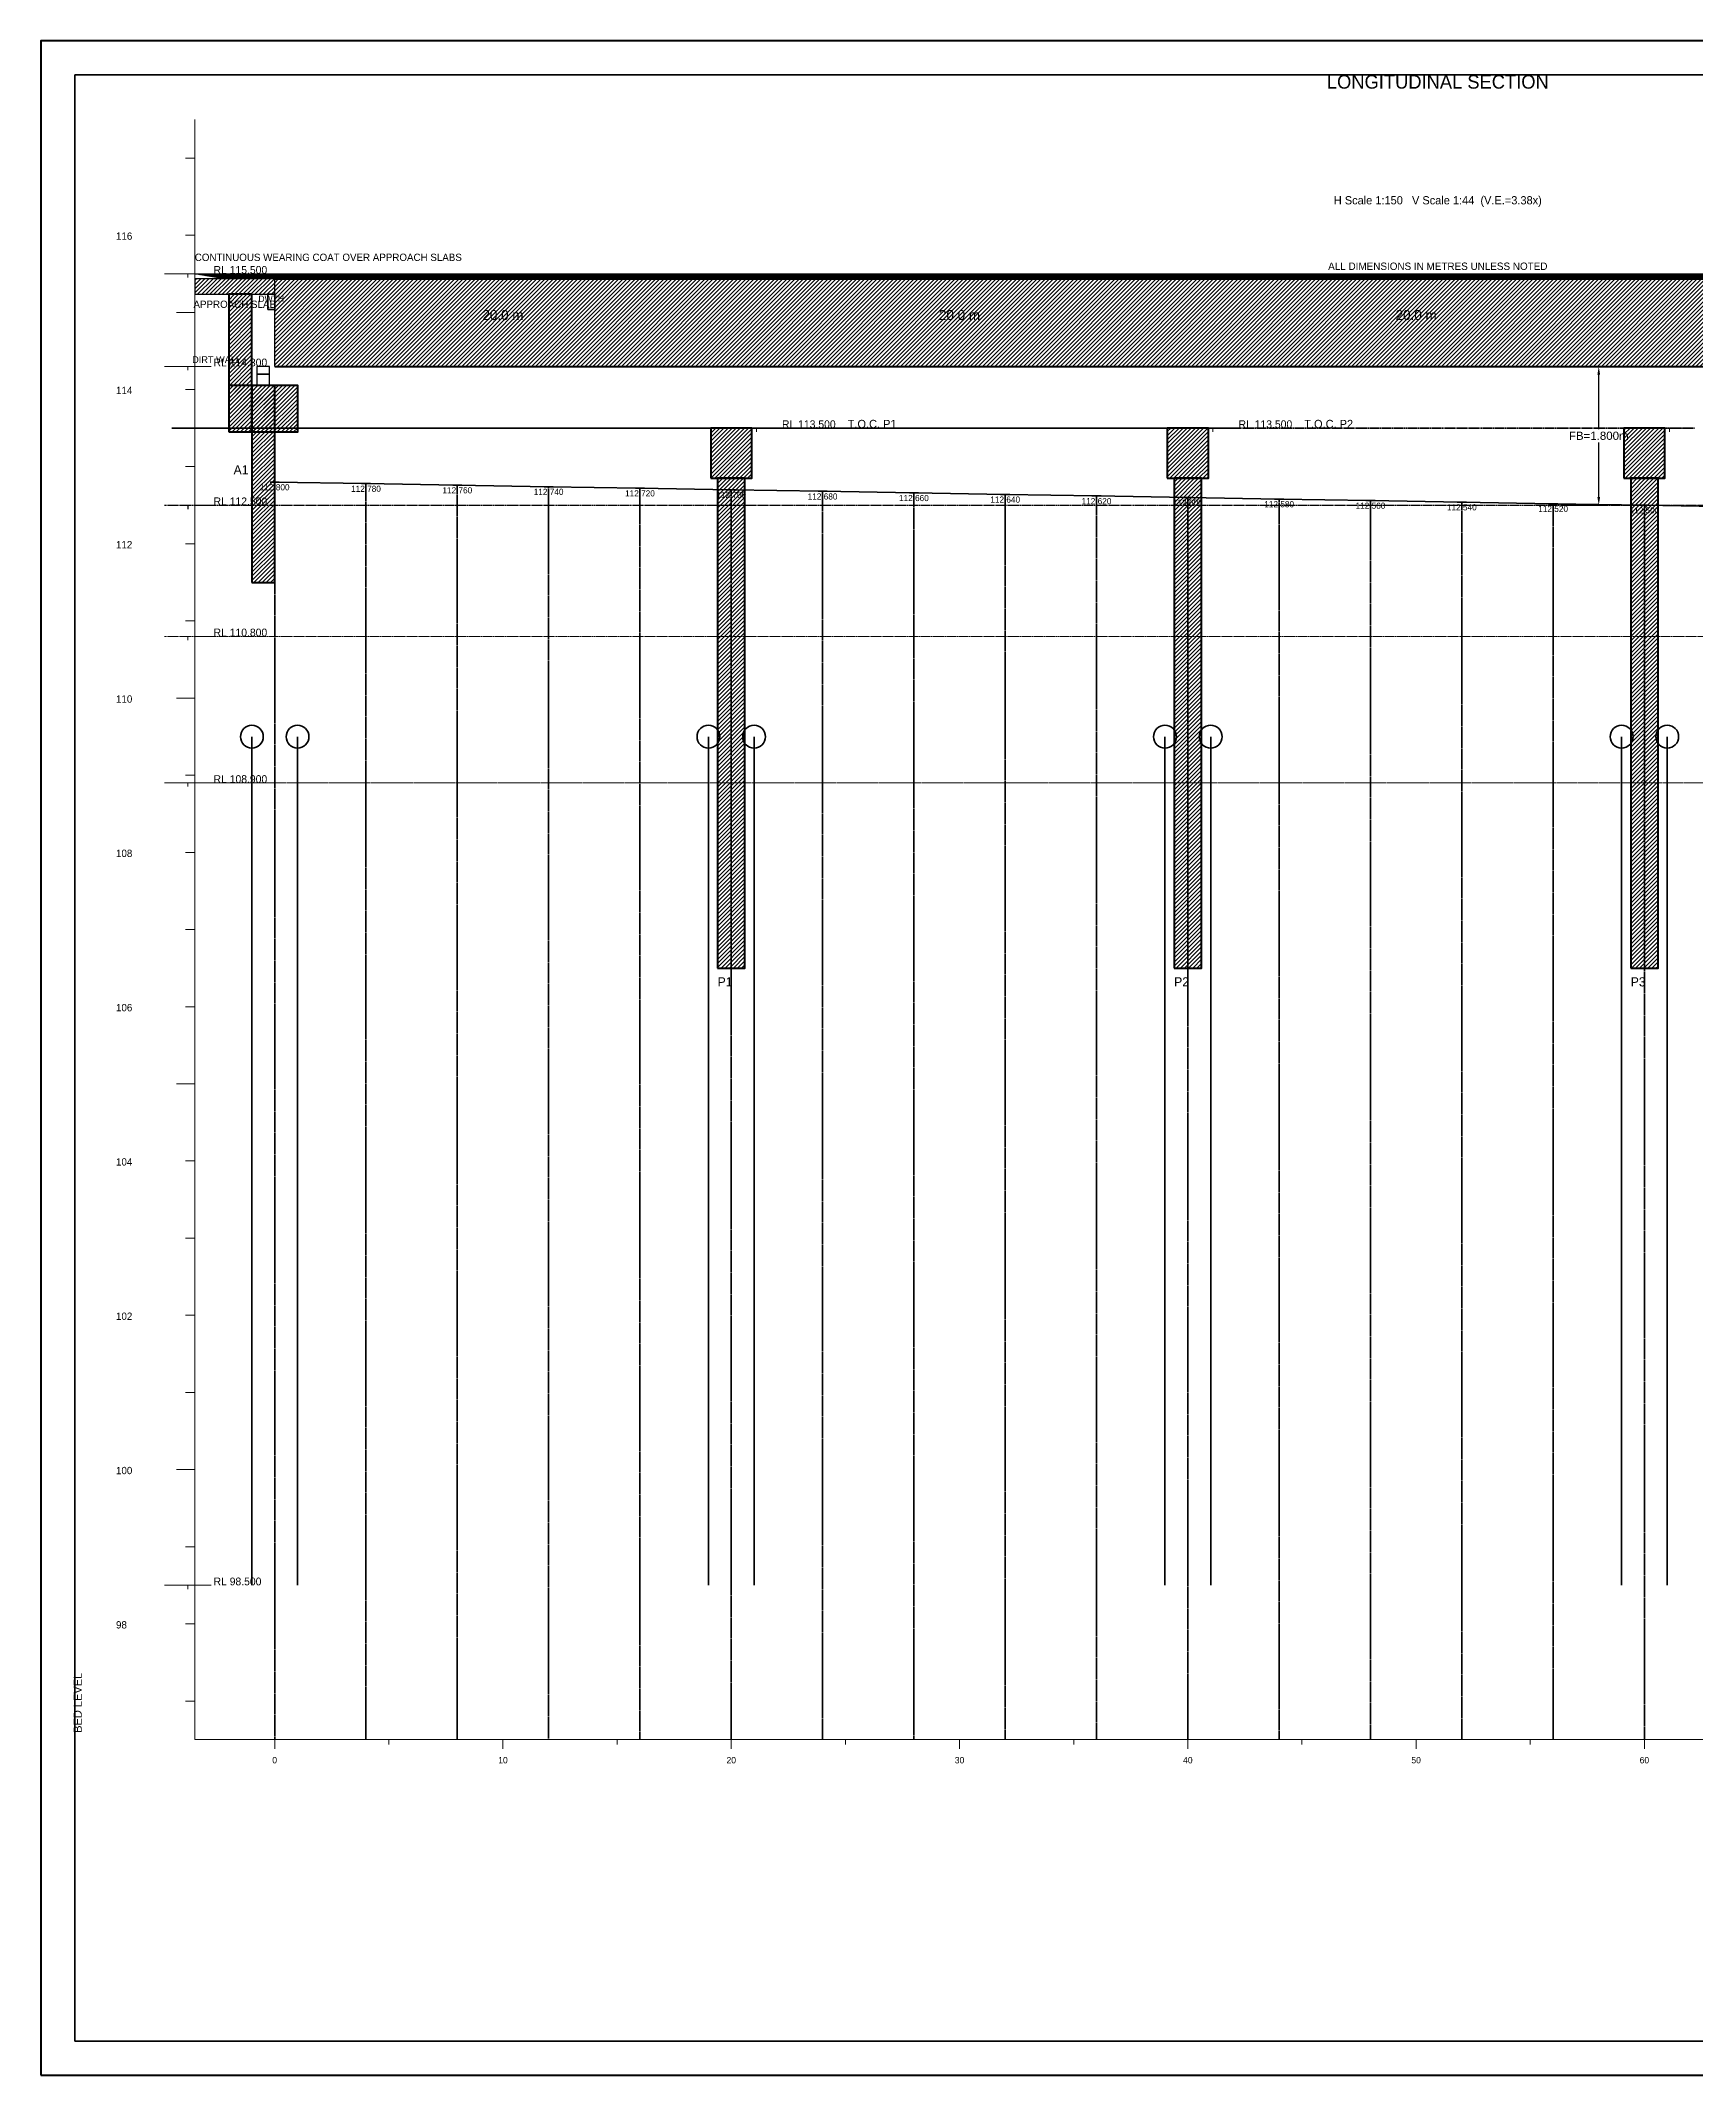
# Model space of a CAD drawing. Header units: metres. Extents: x 0 to 841, y 0 to 594.
# Drawn here: x 0 to 483, y 0 to 594 of the extents above; entities that cross this region are included whole.
import ezdxf
from ezdxf.enums import TextEntityAlignment as Align

# ---------------------------------------------------------------- set-up
doc = ezdxf.new("R2010")
doc.units = ezdxf.units.M
doc.linetypes.add('DASHED', pattern=[0.5, 0.375, -0.125])
doc.linetypes.add('DASHED2', pattern=[0.25, 0.1875, -0.0625])
for name, color, linetype, lineweight in [('ABUT-PROF', 4, 'Continuous', 50), ('BORDER-INNER', 7, 'Continuous', 35), ('BORDER-OUTER', 7, 'Continuous', 70), ('CIVIL-CHAINAGE', 7, 'Continuous', 18), ('CIVIL-GROUND', 3, 'Continuous', 35), ('CIVIL-HFL', 5, 'DASHED', 25), ('CIVIL-LWL', 4, 'DASHED', 18), ('CIVIL-ROAD', 7, 'Continuous', 25), ('CIVIL-SCOUR', 1, 'DASHED2', 18), ('DIM-LEVEL', 3, 'Continuous', 18), ('DIM-LINEAR', 3, 'Continuous', 18), ('FOUND-PILE', 4, 'Continuous', 35), ('STRUC-HATCHING', 8, 'Continuous', 18), ('STRUC-SECTION', 2, 'Continuous', 35), ('SUB-ABUT', 3, 'Continuous', 35), ('SUB-BEARING', 5, 'Continuous', 25), ('SUB-DIRT-WALL', 3, 'Continuous', 35), ('SUB-PIER', 2, 'Continuous', 35), ('SUPER-DECK', 2, 'Continuous', 50), ('SUPER-WEARING', 8, 'Continuous', 25), ('TEXT-GENERAL', 7, 'Continuous', 18), ('TEXT-HEADER', 7, 'Continuous', 25), ('TEXT-LEVEL', 5, 'Continuous', 18), ('TEXT-SPEC', 7, 'Continuous', 13)]:
    doc.layers.add(name, color=color, linetype=linetype, lineweight=lineweight)
doc.styles.add('BRIDGE_STD', font='Arial.ttf')
doc.dimstyles.new('pmb100', dxfattribs={"dimtxt": 2.5, "dimasz": 0.9375, "dimexe": 2.5, "dimexo": 2.5, "dimtad": 0, "dimtih": 1, "dimdec": 0, "dimtxsty": 'BRIDGE_STD', "dimcen": 2.5, "dimazin": 3, "dimtfac": 1, "dimtmove": 0, "dimatfit": 3})

msp = doc.modelspace()

# ---------------------------------------------------------------- hatches: boundary and pattern name
at = {"layer": 'STRUC-HATCHING'}
h = msp.add_hatch(dxfattribs=at)
h.set_pattern_fill('ANSI31', scale=0.266667)
h.paths.add_polyline_path([(45, 519.98), (68.33, 519.98), (68.33, 524.49), (45, 524.49)])
h = msp.add_hatch(dxfattribs=at)
h.set_pattern_fill('ANSI31', scale=0.2666667)
h.paths.add_polyline_path([(68.33, 498.92), (601.67, 498.92), (601.67, 524.49), (68.33, 524.49)])
h = msp.add_hatch(dxfattribs=at)
h.set_pattern_fill('ANSI31', scale=0.266667)
h.paths.add_polyline_path([(54.91, 479.78), (61.67, 479.78), (61.67, 519.98), (54.91, 519.98)])
h = msp.add_hatch(dxfattribs=at)
h.set_pattern_fill('ANSI31', scale=0.266667)
h.paths.add_polyline_path([(54.91, 479.78), (75.09, 479.78), (75.09, 493.29), (54.91, 493.29)])
h = msp.add_hatch(dxfattribs=at)
h.set_pattern_fill('ANSI31', scale=0.266667)
h.paths.add_polyline_path([(61.67, 435.86), (68.33, 435.86), (68.33, 493.29), (61.67, 493.29)])
h = msp.add_hatch(dxfattribs=at)
h.set_pattern_fill('ANSI31', scale=0.266667)
h.paths.add_polyline_path([(195.67, 466.26), (207.67, 466.26), (207.67, 480.9), (195.67, 480.9)])
h = msp.add_hatch(dxfattribs=at)
h.set_pattern_fill('ANSI31', scale=0.266667)
h.paths.add_polyline_path([(329, 466.26), (341, 466.26), (341, 480.9), (329, 480.9)])
h = msp.add_hatch(dxfattribs=at)
h.set_pattern_fill('ANSI31', scale=0.266667)
h.paths.add_polyline_path([(462.33, 466.26), (474.33, 466.26), (474.33, 480.9), (462.33, 480.9)])
h = msp.add_hatch(dxfattribs=at)
h.set_pattern_fill('ANSI31', scale=0.266667)
h.paths.add_polyline_path([(197.67, 323.24), (205.67, 323.24), (205.67, 466.26), (197.67, 466.26)])
h = msp.add_hatch(dxfattribs=at)
h.set_pattern_fill('ANSI31', scale=0.266667)
h.paths.add_polyline_path([(331, 323.24), (339, 323.24), (339, 466.26), (331, 466.26)])
h = msp.add_hatch(dxfattribs=at)
h.set_pattern_fill('ANSI31', scale=0.266667)
h.paths.add_polyline_path([(464.33, 323.24), (472.33, 323.24), (472.33, 466.26), (464.33, 466.26)])
at = {"layer": 'SUPER-WEARING'}
h = msp.add_hatch(dxfattribs=at)
h.set_pattern_fill('SOLID')
h.paths.add_polyline_path([(45, 525.95), (625, 525.95), (616.33, 524.49), (53.67, 524.49)])

# ---------------------------------------------------------------- linework, layer by layer
at = {"layer": 'ABUT-PROF', "lineweight": 35}
msp.add_lwpolyline([(66.33, 515.48), (68.33, 515.48), (68.33, 519.98), (66.33, 519.98), (66.33, 515.48)], dxfattribs=at)
at = {"layer": 'BORDER-INNER'}
msp.add_lwpolyline([(10, 10), (831, 10), (831, 584), (10, 584), (10, 10)], dxfattribs=at)
at = {"layer": 'BORDER-OUTER'}
msp.add_lwpolyline([(0, 0), (841, 0), (841, 594), (0, 594), (0, 0)], dxfattribs=at)
at = {"layer": 'CIVIL-CHAINAGE'}
for p, q in [((45, 98), (601.67, 98)), ((68.33, 98), (68.33, 95.33)), ((101.67, 98), (101.67, 96.53)), ((135, 98), (135, 95.33)), ((168.33, 98), (168.33, 96.53)), ((201.67, 98), (201.67, 95.33)), ((235, 98), (235, 96.53)), ((268.33, 98), (268.33, 95.33)), ((301.67, 98), (301.67, 96.53)), ((335, 98), (335, 95.33)), ((368.33, 98), (368.33, 96.53)), ((401.67, 98), (401.67, 95.33)), ((435, 98), (435, 96.53)), ((468.33, 98), (468.33, 95.33))]:
    msp.add_line(p, q, dxfattribs=at)
at = {"layer": 'CIVIL-GROUND', "color": 3}
for p, q in [((67, 465.14), (69.67, 465.14)), ((93.67, 464.69), (96.33, 464.69)), ((120.33, 464.24), (123, 464.24)), ((147, 463.79), (149.67, 463.79)), ((173.67, 463.34), (176.33, 463.34)), ((200.33, 462.89), (203, 462.89)), ((227, 462.44), (229.67, 462.44)), ((253.67, 461.98), (256.33, 461.98)), ((280.33, 461.53), (283, 461.53)), ((307, 461.08), (309.67, 461.08)), ((333.67, 460.63), (336.33, 460.63)), ((360.33, 460.18), (363, 460.18)), ((387, 459.73), (389.67, 459.73)), ((413.67, 459.28), (416.33, 459.28)), ((440.33, 458.83), (443, 458.83)), ((467, 458.38), (469.67, 458.38))]:
    msp.add_line(p, q, dxfattribs=at)
at = {"layer": 'CIVIL-GROUND', "color": 8, "linetype": 'DASHED2'}
for p, q in [((68.33, 465.14), (68.33, 98)), ((95, 464.69), (95, 98)), ((121.67, 464.24), (121.67, 98)), ((148.33, 463.79), (148.33, 98)), ((175, 463.34), (175, 98)), ((201.67, 462.89), (201.67, 98)), ((228.33, 462.44), (228.33, 98)), ((255, 461.98), (255, 98)), ((281.67, 461.53), (281.67, 98)), ((308.33, 461.08), (308.33, 98)), ((335, 460.63), (335, 98)), ((361.67, 460.18), (361.67, 98)), ((388.33, 459.73), (388.33, 98)), ((415, 459.28), (415, 98)), ((441.67, 458.83), (441.67, 98)), ((468.33, 458.38), (468.33, 98))]:
    msp.add_line(p, q, dxfattribs=at)
at = {"layer": 'CIVIL-GROUND', "color": 3}
msp.add_lwpolyline([(68.33, 465.14), (95, 464.69), (121.67, 464.24), (148.33, 463.79), (175, 463.34), (201.67, 462.89), (228.33, 462.44), (255, 461.98), (281.67, 461.53), (308.33, 461.08), (335, 460.63), (361.67, 460.18), (388.33, 459.73), (415, 459.28), (441.67, 458.83), (468.33, 458.38), (495, 457.93), (521.67, 457.48), (548.33, 457.03), (575, 456.58), (601.67, 456.13)], dxfattribs=at)
at = {"layer": 'CIVIL-HFL'}
for p, q in [((36.2, 458.38), (49.8, 458.38)), ((43, 458.38), (43, 457.25))]:
    msp.add_line(p, q, dxfattribs=at)
at = {"layer": 'CIVIL-HFL', "color": 5}
msp.add_line((45, 458.38), (601.67, 458.38), dxfattribs=at)
at = {"layer": 'CIVIL-LWL'}
for p, q in [((36.2, 420.09), (49.8, 420.09)), ((43, 420.09), (43, 418.96))]:
    msp.add_line(p, q, dxfattribs=at)
at = {"layer": 'CIVIL-LWL', "color": 4}
msp.add_line((45, 420.09), (601.67, 420.09), dxfattribs=at)
at = {"layer": 'CIVIL-ROAD', "lineweight": 25}
msp.add_lwpolyline([(45, 519.98), (68.33, 519.98), (68.33, 524.49), (45, 524.49), (45, 519.98)], dxfattribs=at)
at = {"layer": 'CIVIL-SCOUR'}
for p, q in [((36.2, 377.3), (49.8, 377.3)), ((43, 377.3), (43, 376.16))]:
    msp.add_line(p, q, dxfattribs=at)
at = {"layer": 'CIVIL-SCOUR', "color": 1}
msp.add_line((45, 377.3), (601.67, 377.3), dxfattribs=at)
at = {"layer": 'DIM-LEVEL'}
for p, q in [((45, 98), (45, 571)), ((42.33, 559.74), (45, 559.74)), ((42.33, 537.21), (45, 537.21)), ((36.2, 525.95), (49.8, 525.95)), ((43, 525.95), (43, 524.82)), ((39.67, 514.69), (45, 514.69)), ((36.2, 498.92), (49.8, 498.92)), ((43, 498.92), (43, 497.79)), ((42.33, 492.17), (45, 492.17)), ((202.2, 480.9), (215.8, 480.9)), ((209, 480.9), (209, 479.77)), ((335.53, 480.9), (349.13, 480.9)), ((342.33, 480.9), (342.33, 479.77)), ((468.87, 480.9), (482.47, 480.9)), ((475.67, 480.9), (475.67, 479.77)), ((42.33, 469.64), (45, 469.64)), ((42.33, 447.12), (45, 447.12)), ((42.33, 424.6), (45, 424.6)), ((39.67, 402.07), (45, 402.07)), ((42.33, 379.55), (45, 379.55)), ((42.33, 357.02), (45, 357.02)), ((42.33, 334.5), (45, 334.5)), ((42.33, 311.98), (45, 311.98)), ((39.67, 289.45), (45, 289.45)), ((42.33, 266.93), (45, 266.93)), ((42.33, 244.4), (45, 244.4)), ((42.33, 221.88), (45, 221.88)), ((42.33, 199.36), (45, 199.36)), ((39.67, 176.83), (45, 176.83)), ((42.33, 154.31), (45, 154.31)), ((36.2, 143.05), (49.8, 143.05)), ((43, 143.05), (43, 141.91)), ((42.33, 131.79), (45, 131.79)), ((42.33, 109.26), (45, 109.26))]:
    msp.add_line(p, q, dxfattribs=at)
at = {"layer": 'FOUND-PILE', "lineweight": 35}
for p, q in [((61.67, 390.81), (61.67, 143.05)), ((75, 390.81), (75, 143.05)), ((195, 390.81), (195, 143.05)), ((208.33, 390.81), (208.33, 143.05)), ((328.33, 390.81), (328.33, 143.05)), ((341.67, 390.81), (341.67, 143.05)), ((461.67, 390.81), (461.67, 143.05)), ((475, 390.81), (475, 143.05))]:
    msp.add_line(p, q, dxfattribs=at)
at = {"layer": 'FOUND-PILE'}
for centre in [(61.67, 390.81), (75, 390.81), (195, 390.81), (208.33, 390.81), (328.33, 390.81), (341.67, 390.81), (461.67, 390.81), (475, 390.81)]:
    msp.add_circle(centre, 3.33, dxfattribs=at)
at = {"layer": 'STRUC-SECTION', "color": 8, "linetype": 'DASHED'}
for p in [(216.33, 480.9), (349.67, 480.9), (483, 480.9)]:
    msp.add_line(p, (38.33, 480.9), dxfattribs=at)
at = {"layer": 'SUB-ABUT', "lineweight": 40}
for points in [[(54.91, 479.78), (75.09, 479.78), (75.09, 493.29), (54.91, 493.29), (54.91, 479.78)], [(61.67, 435.86), (68.33, 435.86), (68.33, 493.29), (61.67, 493.29), (61.67, 435.86)]]:
    msp.add_lwpolyline(points, dxfattribs=at)
at = {"layer": 'SUB-ABUT', "lineweight": 30}
msp.add_lwpolyline([(63.17, 493.29), (66.83, 493.29), (66.83, 496.67), (63.17, 496.67), (63.17, 493.29)], dxfattribs=at)
at = {"layer": 'SUB-BEARING', "lineweight": 30}
msp.add_lwpolyline([(63.17, 496.67), (66.83, 496.67), (66.83, 498.92), (63.17, 498.92), (63.17, 496.67)], dxfattribs=at)
at = {"layer": 'SUB-DIRT-WALL', "lineweight": 40}
msp.add_lwpolyline([(54.91, 479.78), (61.67, 479.78), (61.67, 519.98), (54.91, 519.98), (54.91, 479.78)], dxfattribs=at)
at = {"layer": 'SUB-PIER', "lineweight": 40}
for points in [[(195.67, 466.26), (207.67, 466.26), (207.67, 480.9), (195.67, 480.9), (195.67, 466.26)], [(329, 466.26), (341, 466.26), (341, 480.9), (329, 480.9), (329, 466.26)], [(462.33, 466.26), (474.33, 466.26), (474.33, 480.9), (462.33, 480.9), (462.33, 466.26)], [(197.67, 323.24), (205.67, 323.24), (205.67, 466.26), (197.67, 466.26), (197.67, 323.24)], [(331, 323.24), (339, 323.24), (339, 466.26), (331, 466.26), (331, 323.24)], [(464.33, 323.24), (472.33, 323.24), (472.33, 466.26), (464.33, 466.26), (464.33, 323.24)]]:
    msp.add_lwpolyline(points, dxfattribs=at)
at = {"layer": 'SUPER-DECK'}
for p, q in [((68.33, 524.49), (601.67, 524.49)), ((68.33, 498.92), (601.67, 498.92))]:
    msp.add_line(p, q, dxfattribs=at)
at = {"layer": 'SUPER-DECK', "lineweight": 25}
msp.add_line((68.33, 498.92), (68.33, 524.49), dxfattribs=at)
at = {"layer": 'SUPER-WEARING', "lineweight": 25}
msp.add_lwpolyline([(45, 525.95), (625, 525.95), (616.33, 524.49), (53.67, 524.49), (45, 525.95)], dxfattribs=at)

# ---------------------------------------------------------------- texts
at = {"layer": 'TEXT-GENERAL'}
for p in [(135, 512.44), (268.33, 512.44), (401.67, 512.44)]:
    msp.add_text('20.0 m', height=2.933, dxfattribs=at).set_placement(p, align=Align.CENTER)
for s, p in [('A1', (56.33, 467.39)), ('P1', (197.67, 317.9)), ('P2', (331, 317.9)), ('P3', (464.33, 317.9))]:
    msp.add_text(s, height=2.667, dxfattribs=at).set_placement(p)
at = {"layer": 'TEXT-HEADER'}
msp.add_text('LONGITUDINAL SECTION', height=4, dxfattribs=at).set_placement((408, 580), align=Align.CENTER)
for s, p in [('T.O.C. P1', (235.67, 480.9)), ('T.O.C. P2', (369, 480.9))]:
    msp.add_text(s, height=2.4, dxfattribs=at).set_placement(p)
at = {"layer": 'TEXT-LEVEL'}
for s, height, p in [('116', 2.133, (22, 535.88)), ('RL 115.500', 2.267, (50.48, 525.95)), ('RL 114.300', 2.267, (50.48, 498.92)), ('114', 2.133, (22, 490.83)), ('RL 113.500', 2.267, (216.48, 480.9)), ('RL 113.500', 2.267, (349.81, 480.9)), ('RL 112.500', 2.267, (50.48, 458.38)), ('112', 2.133, (22, 445.79)), ('RL 110.800', 2.267, (50.48, 420.09)), ('110', 2.133, (22, 400.74)), ('RL 108.900', 2.267, (50.48, 377.3)), ('108', 2.133, (22, 355.69)), ('106', 2.133, (22, 310.64)), ('104', 2.133, (22, 265.6)), ('102', 2.133, (22, 220.55)), ('100', 2.133, (22, 175.5)), ('RL 98.500', 2.267, (50.48, 143.05)), ('98', 2.133, (22, 130.45))]:
    msp.add_text(s, height=height, dxfattribs=at).set_placement(p)
at = {"layer": 'TEXT-LEVEL', "color": 8}
for s, p in [('112.800', (68.33, 462.74)), ('112.780', (95, 462.29)), ('112.760', (121.67, 461.84)), ('112.740', (148.33, 461.39)), ('112.720', (175, 460.94)), ('112.700', (201.67, 460.49)), ('112.680', (228.33, 460.04)), ('112.660', (255, 459.58)), ('112.640', (281.67, 459.13)), ('112.620', (308.33, 458.68)), ('112.600', (335, 458.23)), ('112.580', (361.67, 457.78)), ('112.560', (388.33, 457.33)), ('112.540', (415, 456.88)), ('112.520', (441.67, 456.43)), ('112.500', (468.33, 455.98))]:
    msp.add_text(s, height=1.8, dxfattribs=at).set_placement(p, align=Align.CENTER)
at = {"layer": 'TEXT-LEVEL'}
msp.add_text('BED LEVEL', height=2.4, rotation=90, dxfattribs=at).set_placement((12, 100))
for s, height, p in [('0', 1.87, (68.33, 91.07)), ('10', 1.867, (135, 91.07)), ('20', 1.867, (201.67, 91.07)), ('30', 1.867, (268.33, 91.07)), ('40', 1.867, (335, 91.07)), ('50', 1.867, (401.67, 91.07)), ('60', 1.867, (468.33, 91.07))]:
    msp.add_text(s, height=height, dxfattribs=at).set_placement(p, align=Align.CENTER)
at = {"layer": 'TEXT-SPEC'}
for s, height, p in [('H Scale 1:150   V Scale 1:44  (V.E.=3.38x)', 2.4, (408, 546.21)), ('APPROACH SLAB', 2.1333, (56.67, 515.98))]:
    msp.add_text(s, height=height, dxfattribs=at).set_placement(p, align=Align.CENTER)
at = {"layer": 'TEXT-SPEC', "color": 8}
msp.add_text('CONTINUOUS WEARING COAT OVER APPROACH SLABS', height=2.1333, dxfattribs=at).set_placement((45, 529.69))
msp.add_text('ALL DIMENSIONS IN METRES UNLESS NOTED', height=2.16, dxfattribs=at).set_placement((408, 527.07), align=Align.CENTER)
at = {"layer": 'TEXT-SPEC', "color": 4}
msp.add_text('DWTH', height=1.867, dxfattribs=at).set_placement((67.33, 517.73), align=Align.CENTER)
at = {"layer": 'TEXT-SPEC'}
msp.add_text('DIRT WALL', height=2, dxfattribs=at).set_placement((44.24, 499.88))

# ---------------------------------------------------------------- dimensions: what is measured, and where the dimension line sits
at = {"layer": 'DIM-LINEAR'}
msp.add_linear_dim(base=(455, 458.38), p1=(441.67, 458.38), p2=(441.67, 498.92), angle=90, text='FB=1.800m', dimstyle='pmb100', override={"dimtxt": 2.4, "dimasz": 2.4, "dimgap": 0.96, "dimclrt": 3}, dxfattribs=at).render()

doc.saveas('drawing.dxf')
